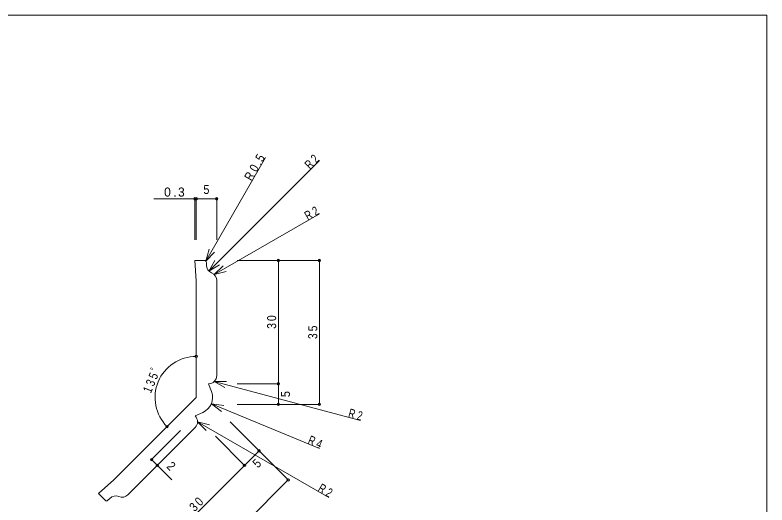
# Model space of a CAD drawing. Units: millimetres on the paper. Extents: x -141 to 141, y -98 to 98.
# Drawn here: x -42 to 141, y -21.7 to 97.5 of the extents above; entities that cross this region are included whole.
import ezdxf
from ezdxf.enums import TextEntityAlignment as Align

# ---------------------------------------------------------------- set-up
doc = ezdxf.new("R2010")
doc.units = ezdxf.units.MM
doc.header["$PDMODE"] = 32
doc.header["$PDSIZE"] = 0.6
for name, color, linetype, lineweight in [('0-0_ＫＢ製品', 2, 'Continuous', 9), ('0-3_寸法', 4, 'Continuous', 9), ('0-4_引出線字', 4, 'Continuous', 9), ('F-0_図面枠', 5, 'Continuous', 9)]:
    doc.layers.add(name, color=color, linetype=linetype, lineweight=lineweight)
doc.layers.add('0-5_文字', color=7, linetype='Continuous')
doc.styles.add('HGｺﾞｼｯｸM', font='')
doc.styles.get('HGｺﾞｼｯｸM').set_extended_font_data('HGｺﾞｼｯｸM')

msp = doc.modelspace()

# ---------------------------------------------------------------- linework, layer by layer
at = {"layer": '0-0_ＫＢ製品'}
for p, q in [((4.592, 37.317), (4.592, 36.652)), ((7.092, 9.817), (7.092, 32.944)), ((2.092, 32.817), (2.092, 4.474)), ((5.092, 7.817), (5.825, 5.909)), ((-17.95, -15.568), (2.092, 4.474)), ((1.849, -0.012), (3.717, 0.818)), ((1.849, -2.84), (-14.504, -19.193)), ((-19.364, -20.518), (-18.894, -20.048))]:
    msp.add_line(p, q, dxfattribs=at)
for points in [[(4.092, 37.817), (1.792, 37.817), (2.092, 32.817)], [(-20.071, -20.518), (-21.697, -18.891), (-17.95, -15.568)]]:
    msp.add_lwpolyline(points, dxfattribs=at)
for centre, radius, start, end in [((4.092, 37.317), 0.5, 0, 90), ((6.592, 36.652), 2, 180, 247.97569), ((5.092, 32.944), 2, 0, 67.97569), ((5.092, 9.817), 2, 270, 0), ((2.092, 4.474), 4, 293.96687, 21.03313), ((0.435, -1.426), 2, 315, 45), ((-17.48, -21.462), 2, 67.02431, 135), ((-15.918, -17.779), 2, 247.02431, 315), ((-19.718, -20.164), 0.5, 225, 315)]:
    msp.add_arc(centre, radius, start, end, dxfattribs=at)
at = {"layer": '0-3_寸法'}
for p, q in [((2.092, 52.817), (-8.208, 52.817)), ((1.792, 52.817), (1.792, 42.817)), ((7.092, 52.817), (2.092, 52.817)), ((2.092, 52.817), (2.092, 42.817)), ((7.092, 52.817), (7.092, 42.817)), ((22.092, 37.817), (12.092, 37.817)), ((32.092, 37.817), (22.092, 37.817)), ((22.092, 37.817), (22.092, 7.817)), ((2.092, 4.474), (2.092, 14.474)), ((22.092, 7.817), (12.092, 7.817)), ((22.092, 7.817), (22.092, 2.817)), ((2.092, 4.474), (-4.979, -2.597)), ((22.092, 2.817), (12.092, 2.817)), ((-8.757, -10.618), (-1.686, -3.547)), ((13.87, -12.032), (6.799, -4.961)), ((24.477, -15.568), (17.406, -8.497)), ((-8.757, -10.618), (-3.808, -15.568)), ((-7.343, -33.246), (13.87, -12.032)), ((-0.272, -40.317), (24.477, -15.568))]:
    msp.add_line(p, q, dxfattribs=at)
for points in [[(32.092, 37.817), (32.092, 2.817), (22.092, 2.817)], [(13.87, -12.032), (17.406, -8.497), (10.335, -1.426)]]:
    msp.add_lwpolyline(points, dxfattribs=at)
msp.add_arc((2.092, 4.474), 10, 90, 225, dxfattribs=at)
for p in [(1.792, 52.817), (2.092, 52.817), (7.092, 52.817), (22.092, 37.817), (32.092, 37.817), (2.092, 14.474), (22.092, 7.817), (22.092, 2.817), (32.092, 2.817), (-4.979, -2.597), (17.406, -8.497), (-8.757, -10.618), (-7.343, -12.032), (13.87, -12.032), (24.477, -15.568)]:
    msp.add_point(p, dxfattribs=at)
at = {"layer": '0-4_引出線字'}
for p, q in [((4.445, 37.67), (18.964, 62.817)), ((5.178, 35.238), (32.092, 62.152)), ((6.506, 34.358), (32.092, 49.13)), ((4.445, 37.67), (5.222, 40.568)), ((4.445, 37.67), (6.567, 39.792)), ((5.178, 35.238), (6.678, 37.836)), ((5.178, 35.238), (7.776, 36.738)), ((6.506, 34.358), (8.627, 36.479)), ((6.506, 34.358), (9.404, 35.134)), ((6.506, 8.403), (9.506, 8.403)), ((6.506, 8.403), (9.104, 6.903)), ((6.506, 8.403), (42.092, -1.133)), ((5.864, 2.911), (8.838, 2.52)), ((5.864, 2.911), (8.244, 1.085)), ((5.864, 2.911), (32.092, -7.953)), ((2.435, -1.426), (5.333, -2.202)), ((2.435, -1.426), (4.556, -3.547)), ((2.435, -1.426), (34.34, -19.846))]:
    msp.add_line(p, q, dxfattribs=at)
at = {"layer": 'F-0_図面枠'}
for p, q in [((-141, 97.5), (141, 97.5)), ((141, 97.5), (141, -97.5))]:
    msp.add_line(p, q, dxfattribs=at)

# ---------------------------------------------------------------- texts
at = {"layer": '0-3_寸法', "color": 7, "style": 'HGｺﾞｼｯｸM', "width": 0.9}
msp.add_text('5', height=2.199, dxfattribs=at).set_placement((3.842, 53.317), align=Align.BOTTOM_LEFT)
for s, rotation, p in [('5', 90, (25.592, 4.567)), ('5', 45, (17.582, -13.27)), ('2', 315, (-5.752, -12.916))]:
    msp.add_text(s, height=2.199, rotation=rotation, dxfattribs=at).set_placement(p, align=Align.BOTTOM_LEFT)
at = {"layer": '0-3_寸法', "color": 7, "insert": (-5.708, 53.317), "char_height": 2.199, "attachment_point": 7, "style": 'HGｺﾞｼｯｸM'}
msp.add_mtext('\\T1.38;0.3', dxfattribs=at)
at = {"layer": '0-3_寸法', "color": 7, "char_height": 2.199, "attachment_point": 7, "style": 'HGｺﾞｼｯｸM'}
for s, insert, rotation in [('\\T1.36;\\W0.85;30', (21.592, 21.192), 90), ('\\T1.36;\\W0.85;35', (31.592, 18.692), 90), ('\\T1.38;\\W0.8;135ﾟ', (-8.9, 5.374), 67.5), ('\\T1.36;\\W0.85;30', (1.761, -23.435), 45)]:
    msp.add_mtext(s, dxfattribs=dict(at, insert=insert, rotation=rotation))
at = {"layer": '0-5_文字', "char_height": 2.199, "attachment_point": 7, "style": 'HGｺﾞｼｯｸM'}
for s, insert, rotation in [('\\T1.38;\\W0.85;R0.5', (15.589, 56.971), 60), ('\\T1.36;\\W0.75;R2', (29.794, 59.854), 45), ('\\T1.36;\\W0.75;R2', (29.277, 47.505), 30), ('\\T1.36;\\W0.75;R2', (38.953, -0.291), 345), ('\\T1.36;\\W0.75;R4', (29.089, -6.709), 337.5), ('\\T1.36;\\W0.75;R2', (31.526, -18.221), 330)]:
    msp.add_mtext(s, dxfattribs=dict(at, insert=insert, rotation=rotation))

doc.saveas('drawing.dxf')
